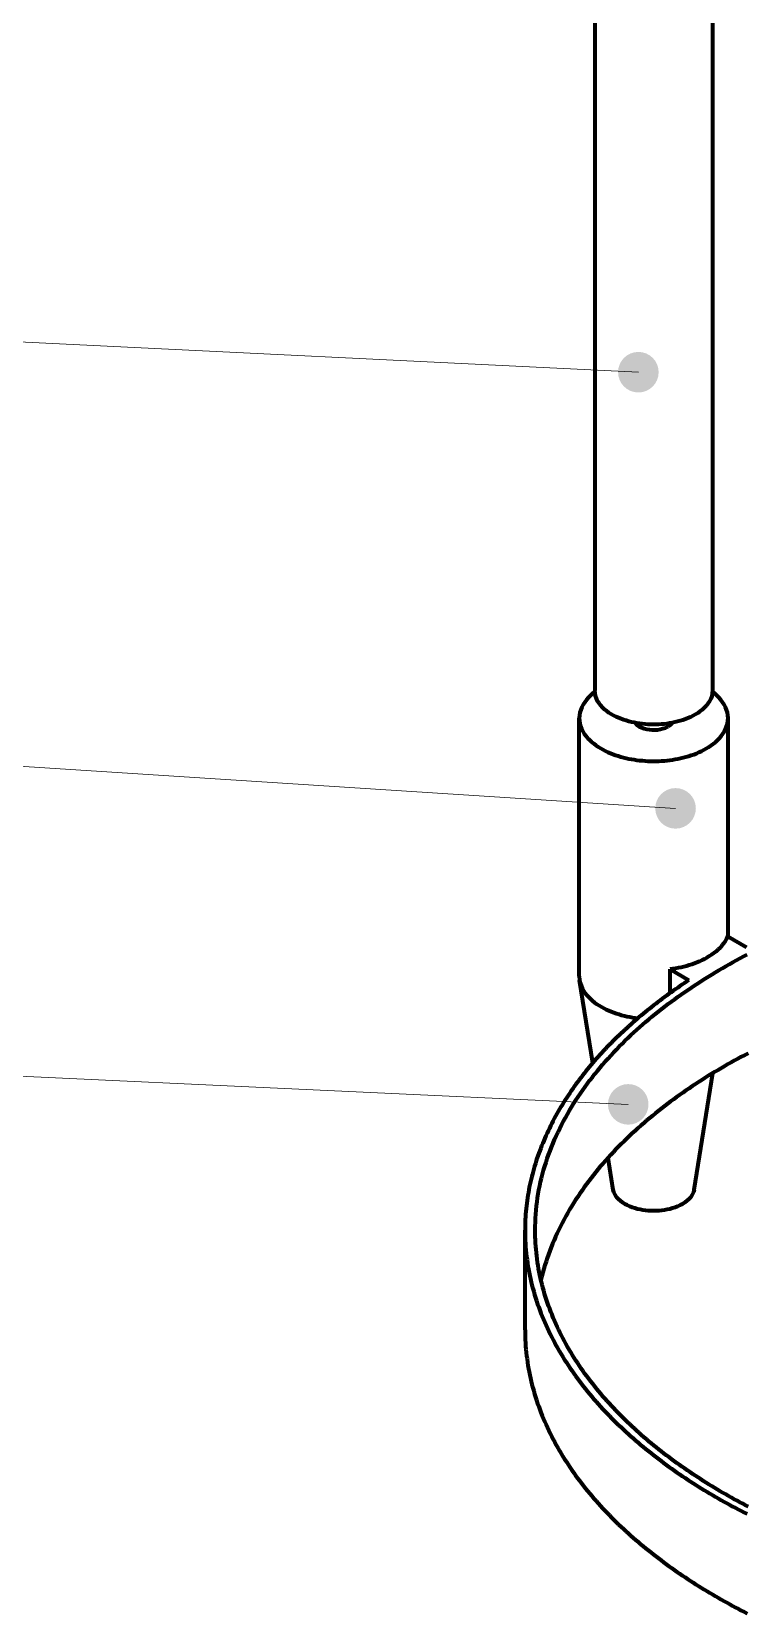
# Model space of a CAD drawing. Header units: millimetres. Extents: x 0 to 594, y 0 to 420.
# Drawn here: x 149.21 to 170.35, y 182.91 to 229.69 of the extents above; entities that cross this region are included whole.
import ezdxf

# ---------------------------------------------------------------- set-up
doc = ezdxf.new("R2010")
doc.units = ezdxf.units.MM
doc.layers.add('01-VISIBLE', color=7, linetype='CONTINUOUS', lineweight=70)
doc.layers.add('08-FINA', color=5, linetype='CONTINUOUS', lineweight=18)

msp = doc.modelspace()

# ---------------------------------------------------------------- hatches: boundary and pattern name
at = {"layer": '08-FINA'}
h = msp.add_hatch(color=7, dxfattribs=at)
h.dxf.hatch_style = 1
edge = h.paths.add_edge_path()
edge.add_arc((167.153, 219.621), 0.6, 0, 360)
h = msp.add_hatch(color=7, dxfattribs=at)
h.dxf.hatch_style = 1
edge = h.paths.add_edge_path()
edge.add_arc((168.253, 206.721), 0.6, 0, 360)
h = msp.add_hatch(color=7, dxfattribs=at)
h.dxf.hatch_style = 1
edge = h.paths.add_edge_path()
edge.add_arc((166.853, 197.967), 0.6, 0, 360)

# ---------------------------------------------------------------- linework, layer by layer
at = {"layer": '01-VISIBLE'}
for p, q in [((165.865, 263.346), (165.865, 210.205)), ((169.345, 263.346), (169.345, 210.205)), ((165.405, 201.754), (165.405, 209.388)), ((169.805, 202.933), (169.805, 209.388)), ((169.791, 202.941), (170.347, 202.62)), ((165.807, 199.196), (165.415, 201.636)), ((168.094, 201.961), (168.65, 201.641)), ((168.094, 201.261), (168.094, 201.961)), ((168.8, 195.444), (169.354, 198.888)), ((166.41, 195.444), (166.259, 196.388)), ((163.802, 191.303), (163.802, 194.242))]:
    msp.add_line(p, q, dxfattribs=at)
for points in [[(165.867, 210.166), (165.799, 210.114), (165.735, 210.057), (165.675, 209.997), (165.618, 209.933), (165.567, 209.865), (165.52, 209.794), (165.481, 209.718), (165.449, 209.639), (165.425, 209.557), (165.41, 209.473), (165.405, 209.388)], [(168.836, 209.494), (168.765, 209.455), (168.692, 209.42), (168.618, 209.388), (168.543, 209.358), (168.467, 209.332), (168.389, 209.308), (168.312, 209.286), (168.233, 209.268), (168.154, 209.251), (168.074, 209.237), (167.994, 209.225), (167.914, 209.216), (167.834, 209.209), (167.753, 209.204), (167.672, 209.201), (167.592, 209.2), (167.511, 209.201), (167.43, 209.205), (167.35, 209.211), (167.269, 209.219), (167.189, 209.229), (167.109, 209.242), (167.03, 209.256), (166.951, 209.274), (166.873, 209.293), (166.795, 209.315), (166.718, 209.34), (166.642, 209.368), (166.567, 209.398), (166.494, 209.432), (166.422, 209.468), (166.352, 209.508), (166.283, 209.551), (166.218, 209.598), (166.155, 209.649), (166.096, 209.704), (166.042, 209.764), (165.992, 209.828), (165.949, 209.896), (165.914, 209.969), (165.887, 210.045), (165.871, 210.124), (165.865, 210.205)], [(169.345, 210.205), (169.339, 210.122), (169.322, 210.04), (169.294, 209.962), (169.256, 209.888), (169.211, 209.818), (169.159, 209.753), (169.102, 209.692), (169.04, 209.637), (168.975, 209.585), (168.907, 209.538), (168.836, 209.494)], [(169.805, 209.388), (169.8, 209.473), (169.786, 209.557), (169.762, 209.639), (169.73, 209.718), (169.69, 209.794), (169.644, 209.865), (169.592, 209.933), (169.536, 209.997), (169.475, 210.057), (169.411, 210.114), (169.344, 210.166)], [(165.405, 209.388), (165.41, 209.307), (165.423, 209.227), (165.445, 209.148), (165.474, 209.073), (165.511, 209), (165.553, 208.93), (165.601, 208.865), (165.653, 208.802), (165.709, 208.744), (165.769, 208.689), (165.832, 208.637), (165.897, 208.588), (165.964, 208.542), (166.033, 208.5), (166.104, 208.46), (166.176, 208.422), (166.25, 208.388), (166.324, 208.355), (166.4, 208.325), (166.477, 208.298), (166.554, 208.272), (166.632, 208.249), (166.71, 208.228), (166.789, 208.208), (166.869, 208.191), (166.949, 208.176), (167.029, 208.162), (167.109, 208.151), (167.19, 208.141), (167.271, 208.133), (167.352, 208.126), (167.433, 208.122), (167.514, 208.119), (167.596, 208.118), (167.677, 208.119), (167.758, 208.121), (167.84, 208.125), (167.921, 208.131), (168.002, 208.139), (168.082, 208.148), (168.163, 208.159), (168.243, 208.172), (168.323, 208.187), (168.403, 208.204), (168.482, 208.223), (168.56, 208.244), (168.638, 208.267), (168.716, 208.292), (168.793, 208.319), (168.868, 208.348), (168.943, 208.38), (169.017, 208.414), (169.09, 208.451), (169.161, 208.49)], [(167.054, 209.252), (167.109, 209.193), (167.175, 209.147), (167.247, 209.11), (167.323, 209.082), (167.401, 209.062), (167.481, 209.049), (167.561, 209.043), (167.642, 209.042), (167.723, 209.048), (167.803, 209.061), (167.881, 209.08), (167.957, 209.107), (168.03, 209.143)], [(168.03, 209.143), (168.053, 209.158), (168.077, 209.174), (168.099, 209.191), (168.12, 209.21), (168.139, 209.23), (168.157, 209.252)], [(169.161, 208.49), (169.232, 208.533), (169.3, 208.578), (169.367, 208.627), (169.431, 208.68), (169.492, 208.735), (169.55, 208.794), (169.604, 208.857), (169.653, 208.924), (169.697, 208.994), (169.734, 209.068), (169.764, 209.144), (169.787, 209.224), (169.801, 209.306), (169.805, 209.388)], [(169.791, 202.941), (169.758, 202.866), (169.719, 202.795), (169.673, 202.727), (169.623, 202.662), (169.569, 202.601), (169.511, 202.543), (169.449, 202.489), (169.385, 202.438), (169.319, 202.391), (169.25, 202.346), (169.18, 202.304), (169.108, 202.265), (169.035, 202.228), (168.961, 202.194), (168.885, 202.162), (168.809, 202.133), (168.732, 202.106), (168.654, 202.081), (168.575, 202.058), (168.496, 202.037), (168.416, 202.018), (168.336, 202.001), (168.256, 201.986), (168.175, 201.973), (168.094, 201.961)], [(164.102, 194.242), (164.103, 194.362), (164.106, 194.482), (164.112, 194.602), (164.12, 194.722), (164.13, 194.842), (164.142, 194.962), (164.157, 195.081), (164.174, 195.2), (164.193, 195.319), (164.214, 195.437), (164.238, 195.555), (164.263, 195.672), (164.291, 195.789), (164.321, 195.906), (164.352, 196.022), (164.386, 196.137), (164.422, 196.252), (164.46, 196.366), (164.5, 196.479), (164.541, 196.592), (164.585, 196.704), (164.63, 196.815), (164.677, 196.926), (164.726, 197.036), (164.777, 197.145), (164.829, 197.253), (164.883, 197.36), (164.938, 197.467), (164.996, 197.573), (165.054, 197.677), (165.114, 197.782), (165.176, 197.885), (165.239, 197.987), (165.304, 198.088), (165.37, 198.189), (165.437, 198.288), (165.506, 198.387), (165.575, 198.485), (165.646, 198.582), (165.719, 198.678), (165.792, 198.773), (165.867, 198.867), (165.943, 198.96), (166.02, 199.053), (166.097, 199.144), (166.176, 199.235), (166.256, 199.325), (166.337, 199.413), (166.419, 199.501), (166.502, 199.588), (166.586, 199.675), (166.671, 199.76), (166.756, 199.844), (166.843, 199.928), (166.93, 200.01), (167.018, 200.092), (167.107, 200.173), (167.197, 200.253), (167.287, 200.332), (167.378, 200.411), (167.47, 200.488), (167.562, 200.565), (167.656, 200.641), (167.749, 200.716), (167.844, 200.791), (167.939, 200.864), (168.035, 200.937), (168.131, 201.009), (168.228, 201.08), (168.325, 201.15), (168.423, 201.22), (168.522, 201.289), (168.621, 201.357), (168.72, 201.424), (168.821, 201.49), (168.921, 201.556), (169.022, 201.621), (169.124, 201.686), (169.226, 201.749), (169.328, 201.812), (169.431, 201.874), (169.534, 201.936), (169.638, 201.997), (169.742, 202.057), (169.847, 202.116), (169.951, 202.175), (170.057, 202.233), (170.162, 202.29), (170.268, 202.347), (170.375, 202.403)], [(168.65, 201.641), (168.583, 201.597), (168.516, 201.552), (168.449, 201.508), (168.383, 201.462), (168.317, 201.417), (168.251, 201.371), (168.185, 201.325), (168.12, 201.279), (168.055, 201.232), (167.99, 201.185), (167.925, 201.138), (167.861, 201.09), (167.796, 201.042), (167.733, 200.994), (167.669, 200.945), (167.606, 200.896), (167.542, 200.846), (167.48, 200.797), (167.417, 200.746), (167.355, 200.696), (167.293, 200.645), (167.231, 200.594), (167.17, 200.542), (167.109, 200.49), (167.048, 200.438), (166.987, 200.385), (166.927, 200.332), (166.868, 200.278), (166.808, 200.225), (166.749, 200.17), (166.69, 200.116), (166.632, 200.061), (166.574, 200.006), (166.516, 199.95), (166.459, 199.894), (166.402, 199.837), (166.345, 199.78), (166.289, 199.723), (166.233, 199.666), (166.178, 199.608), (166.123, 199.549), (166.069, 199.49), (166.014, 199.431), (165.961, 199.372), (165.907, 199.312), (165.855, 199.251), (165.802, 199.191), (165.75, 199.129), (165.699, 199.068), (165.648, 199.006), (165.598, 198.944), (165.548, 198.881), (165.498, 198.818), (165.449, 198.754), (165.401, 198.69), (165.353, 198.626), (165.306, 198.561), (165.259, 198.496), (165.212, 198.431), (165.167, 198.365), (165.122, 198.299), (165.077, 198.232), (165.033, 198.165), (164.99, 198.097), (164.947, 198.03), (164.905, 197.961), (164.863, 197.893), (164.822, 197.824), (164.782, 197.754), (164.743, 197.685), (164.704, 197.615), (164.666, 197.544), (164.628, 197.473), (164.591, 197.402), (164.555, 197.33), (164.52, 197.258), (164.485, 197.186), (164.451, 197.113), (164.418, 197.04), (164.386, 196.967), (164.354, 196.893), (164.323, 196.819), (164.293, 196.745), (164.264, 196.67), (164.236, 196.595), (164.208, 196.52), (164.181, 196.444), (164.155, 196.368), (164.13, 196.292), (164.106, 196.216), (164.082, 196.139), (164.06, 196.062), (164.038, 195.985), (164.018, 195.907), (163.998, 195.83), (163.979, 195.752), (163.961, 195.674), (163.944, 195.595), (163.928, 195.517), (163.913, 195.438), (163.899, 195.359), (163.885, 195.28), (163.873, 195.201), (163.862, 195.121), (163.851, 195.042), (163.842, 194.962), (163.833, 194.883), (163.826, 194.803), (163.82, 194.723), (163.814, 194.643), (163.81, 194.563), (163.806, 194.483), (163.804, 194.402), (163.802, 194.322), (163.802, 194.242)], [(165.405, 201.754), (165.406, 201.734), (165.406, 201.715), (165.408, 201.695), (165.409, 201.675), (165.412, 201.656), (165.415, 201.636)], [(165.415, 201.636), (165.432, 201.557), (165.457, 201.48), (165.489, 201.406), (165.528, 201.335), (165.573, 201.268), (165.622, 201.204), (165.676, 201.143), (165.734, 201.086), (165.794, 201.033), (165.858, 200.982), (165.923, 200.935), (165.991, 200.891), (166.061, 200.849), (166.132, 200.811), (166.204, 200.775), (166.278, 200.741), (166.352, 200.71), (166.428, 200.681), (166.504, 200.654), (166.582, 200.63), (166.659, 200.607), (166.738, 200.587), (166.816, 200.568), (166.896, 200.552), (166.975, 200.537), (167.055, 200.524), (167.135, 200.513)], [(170.398, 199.475), (170.298, 199.423), (170.198, 199.37), (170.099, 199.316), (170, 199.262), (169.902, 199.207), (169.803, 199.152), (169.706, 199.096), (169.608, 199.04), (169.511, 198.982), (169.414, 198.925), (169.317, 198.866), (169.221, 198.807), (169.126, 198.747), (169.03, 198.687), (168.936, 198.626), (168.841, 198.565), (168.747, 198.502), (168.653, 198.439), (168.56, 198.376), (168.468, 198.311), (168.375, 198.247), (168.284, 198.181), (168.192, 198.115), (168.102, 198.048), (168.012, 197.98), (167.922, 197.912), (167.833, 197.843), (167.744, 197.773), (167.656, 197.702), (167.569, 197.631), (167.482, 197.559), (167.396, 197.486), (167.31, 197.413), (167.225, 197.339), (167.141, 197.264), (167.057, 197.188), (166.974, 197.112), (166.892, 197.035), (166.81, 196.957), (166.729, 196.878), (166.649, 196.799), (166.57, 196.719), (166.491, 196.638), (166.414, 196.556), (166.337, 196.473), (166.261, 196.39), (166.186, 196.306), (166.111, 196.221), (166.038, 196.136), (165.966, 196.049), (165.894, 195.962), (165.824, 195.874), (165.754, 195.785), (165.686, 195.695), (165.619, 195.605), (165.552, 195.514), (165.487, 195.422), (165.423, 195.329), (165.36, 195.235), (165.298, 195.141), (165.238, 195.046), (165.179, 194.95), (165.121, 194.853), (165.064, 194.755), (165.009, 194.657), (164.955, 194.558), (164.902, 194.458), (164.851, 194.358), (164.801, 194.257), (164.753, 194.155), (164.706, 194.052), (164.661, 193.949), (164.617, 193.845), (164.575, 193.74), (164.535, 193.635), (164.496, 193.529), (164.459, 193.423), (164.423, 193.316), (164.389, 193.208), (164.357, 193.1), (164.327, 192.991), (164.299, 192.882), (164.272, 192.772)], [(168.8, 195.444), (168.78, 195.366), (168.746, 195.293), (168.702, 195.226), (168.649, 195.165), (168.589, 195.111), (168.525, 195.063), (168.457, 195.02), (168.386, 194.981), (168.313, 194.948), (168.238, 194.919), (168.161, 194.894), (168.084, 194.872), (168.005, 194.854), (167.926, 194.84), (167.846, 194.829), (167.766, 194.821), (167.686, 194.816), (167.605, 194.815), (167.525, 194.816), (167.444, 194.821), (167.364, 194.829), (167.285, 194.84), (167.205, 194.854), (167.127, 194.872), (167.049, 194.894), (166.973, 194.919), (166.898, 194.948), (166.825, 194.981), (166.754, 195.02), (166.686, 195.063), (166.621, 195.111), (166.562, 195.165), (166.509, 195.226), (166.464, 195.293), (166.431, 195.366), (166.41, 195.444)], [(163.802, 194.242), (163.802, 194.145), (163.804, 194.049), (163.808, 193.952), (163.813, 193.856), (163.82, 193.759), (163.828, 193.663), (163.837, 193.567), (163.848, 193.471), (163.86, 193.375), (163.874, 193.279), (163.889, 193.184), (163.905, 193.089), (163.923, 192.994), (163.942, 192.899), (163.962, 192.805), (163.984, 192.711), (164.007, 192.617), (164.032, 192.523), (164.058, 192.43), (164.085, 192.338), (164.113, 192.245), (164.143, 192.153), (164.174, 192.062), (164.206, 191.97), (164.239, 191.88), (164.273, 191.79), (164.309, 191.7), (164.346, 191.61), (164.384, 191.522), (164.423, 191.433), (164.463, 191.345), (164.504, 191.258), (164.547, 191.171), (164.59, 191.085), (164.634, 190.999), (164.68, 190.914), (164.726, 190.829), (164.774, 190.745), (164.822, 190.661), (164.871, 190.578), (164.922, 190.496), (164.973, 190.414), (165.025, 190.332), (165.078, 190.251), (165.131, 190.171), (165.186, 190.091), (165.241, 190.012), (165.298, 189.934), (165.355, 189.856), (165.412, 189.778), (165.471, 189.701), (165.53, 189.625), (165.59, 189.549), (165.651, 189.474), (165.713, 189.4), (165.775, 189.326), (165.838, 189.252), (165.901, 189.18), (165.965, 189.107), (166.03, 189.036), (166.095, 188.965), (166.161, 188.894), (166.228, 188.824), (166.295, 188.755), (166.363, 188.686), (166.431, 188.617), (166.5, 188.55), (166.57, 188.483), (166.64, 188.416), (166.71, 188.35), (166.781, 188.284), (166.852, 188.219), (166.924, 188.155), (166.997, 188.091), (167.07, 188.027), (167.143, 187.965), (167.217, 187.902), (167.291, 187.84), (167.366, 187.779), (167.441, 187.718), (167.517, 187.658), (167.593, 187.598), (167.669, 187.539), (167.746, 187.48), (167.823, 187.422), (167.9, 187.365), (167.978, 187.307), (168.056, 187.251), (168.135, 187.194), (168.214, 187.139), (168.293, 187.083), (168.373, 187.029), (168.453, 186.974), (168.533, 186.921), (168.613, 186.867), (168.694, 186.814), (168.775, 186.762), (168.857, 186.71), (168.939, 186.659), (169.021, 186.608), (169.103, 186.557), (169.186, 186.507), (169.269, 186.458), (169.352, 186.408), (169.435, 186.36), (169.519, 186.311), (169.603, 186.264), (169.687, 186.216), (169.772, 186.169), (169.856, 186.123), (169.941, 186.077), (170.026, 186.031), (170.112, 185.986), (170.197, 185.941), (170.283, 185.896), (170.369, 185.852)], [(170.398, 186.069), (170.314, 186.114), (170.23, 186.158), (170.146, 186.203), (170.062, 186.248), (169.979, 186.294), (169.896, 186.34), (169.813, 186.387), (169.73, 186.434), (169.648, 186.482), (169.566, 186.53), (169.484, 186.578), (169.402, 186.627), (169.321, 186.676), (169.24, 186.726), (169.159, 186.776), (169.079, 186.827), (168.998, 186.878), (168.918, 186.93), (168.839, 186.982), (168.76, 187.034), (168.681, 187.087), (168.602, 187.14), (168.523, 187.194), (168.445, 187.249), (168.368, 187.304), (168.29, 187.359), (168.213, 187.415), (168.137, 187.471), (168.06, 187.528), (167.984, 187.585), (167.909, 187.643), (167.834, 187.701), (167.759, 187.76), (167.685, 187.819), (167.611, 187.879), (167.537, 187.94), (167.464, 188), (167.391, 188.062), (167.319, 188.124), (167.247, 188.186), (167.176, 188.249), (167.105, 188.313), (167.035, 188.377), (166.965, 188.441), (166.896, 188.506), (166.827, 188.572), (166.758, 188.638), (166.691, 188.705), (166.623, 188.772), (166.557, 188.84), (166.49, 188.908), (166.425, 188.977), (166.36, 189.046), (166.295, 189.116), (166.232, 189.187), (166.169, 189.258), (166.106, 189.33), (166.044, 189.402), (165.983, 189.475), (165.922, 189.548), (165.863, 189.622), (165.804, 189.697), (165.745, 189.772), (165.687, 189.847), (165.631, 189.924), (165.574, 190), (165.519, 190.078), (165.464, 190.156), (165.411, 190.234), (165.358, 190.313), (165.306, 190.393), (165.254, 190.473), (165.204, 190.554), (165.155, 190.635), (165.106, 190.717), (165.059, 190.799), (165.012, 190.882), (164.966, 190.965), (164.921, 191.049), (164.878, 191.134), (164.835, 191.219), (164.793, 191.304), (164.753, 191.39), (164.713, 191.477), (164.675, 191.564), (164.637, 191.651), (164.601, 191.739), (164.566, 191.828), (164.532, 191.916), (164.499, 192.006), (164.468, 192.095), (164.437, 192.186), (164.408, 192.276), (164.38, 192.367), (164.354, 192.458), (164.328, 192.55), (164.304, 192.642), (164.281, 192.734), (164.26, 192.827), (164.24, 192.92), (164.221, 193.013), (164.203, 193.107), (164.187, 193.2), (164.172, 193.294), (164.159, 193.389), (164.147, 193.483), (164.136, 193.577), (164.127, 193.672), (164.119, 193.767), (164.113, 193.862), (164.108, 193.957), (164.104, 194.052), (164.102, 194.147), (164.102, 194.242)], [(163.802, 191.303), (163.802, 191.206), (163.804, 191.109), (163.808, 191.013), (163.813, 190.916), (163.82, 190.82), (163.828, 190.724), (163.837, 190.628), (163.848, 190.532), (163.86, 190.436), (163.874, 190.34), (163.889, 190.245), (163.905, 190.149), (163.923, 190.054), (163.942, 189.96), (163.962, 189.865), (163.984, 189.771), (164.007, 189.677), (164.032, 189.584), (164.058, 189.491), (164.085, 189.398), (164.113, 189.306), (164.143, 189.214), (164.174, 189.122), (164.206, 189.031), (164.239, 188.94), (164.273, 188.85), (164.309, 188.76), (164.346, 188.671), (164.384, 188.582), (164.423, 188.494), (164.463, 188.406), (164.504, 188.319), (164.547, 188.232), (164.59, 188.145), (164.634, 188.06), (164.68, 187.974), (164.726, 187.89), (164.774, 187.805), (164.822, 187.722), (164.871, 187.639), (164.922, 187.556), (164.973, 187.474), (165.025, 187.393), (165.078, 187.312), (165.131, 187.232), (165.186, 187.152), (165.241, 187.073), (165.298, 186.994), (165.355, 186.916), (165.412, 186.839), (165.471, 186.762), (165.53, 186.686), (165.59, 186.61), (165.651, 186.535), (165.713, 186.46), (165.775, 186.386), (165.838, 186.313), (165.901, 186.24), (165.965, 186.168), (166.03, 186.096), (166.095, 186.025), (166.161, 185.955), (166.228, 185.885), (166.295, 185.815), (166.363, 185.746), (166.431, 185.678), (166.5, 185.61), (166.57, 185.543), (166.64, 185.476), (166.71, 185.41), (166.781, 185.345), (166.852, 185.28), (166.924, 185.215), (166.997, 185.151), (167.07, 185.088), (167.143, 185.025), (167.217, 184.963), (167.291, 184.901), (167.366, 184.84), (167.441, 184.779), (167.517, 184.719), (167.593, 184.659), (167.669, 184.6), (167.746, 184.541), (167.823, 184.483), (167.9, 184.425), (167.978, 184.368), (168.056, 184.311), (168.135, 184.255), (168.214, 184.199), (168.293, 184.144), (168.373, 184.089), (168.453, 184.035), (168.533, 183.981), (168.613, 183.928), (168.694, 183.875), (168.775, 183.823), (168.857, 183.771), (168.939, 183.719), (169.021, 183.668), (169.103, 183.618), (169.186, 183.568), (169.269, 183.518), (169.352, 183.469), (169.435, 183.42), (169.519, 183.372), (169.603, 183.324), (169.687, 183.277), (169.772, 183.23), (169.856, 183.183), (169.941, 183.137), (170.026, 183.091), (170.112, 183.046), (170.197, 183.001), (170.283, 182.957), (170.369, 182.913)]]:
    msp.add_lwpolyline(points, dxfattribs=at)
at = {"layer": '08-FINA'}
for p, q in [((51.495, 225.315), (167.153, 219.621)), ((51.491, 214.246), (168.253, 206.721)), ((51.495, 203.327), (166.853, 197.967))]:
    msp.add_line(p, q, dxfattribs=at)

doc.saveas('drawing.dxf')
